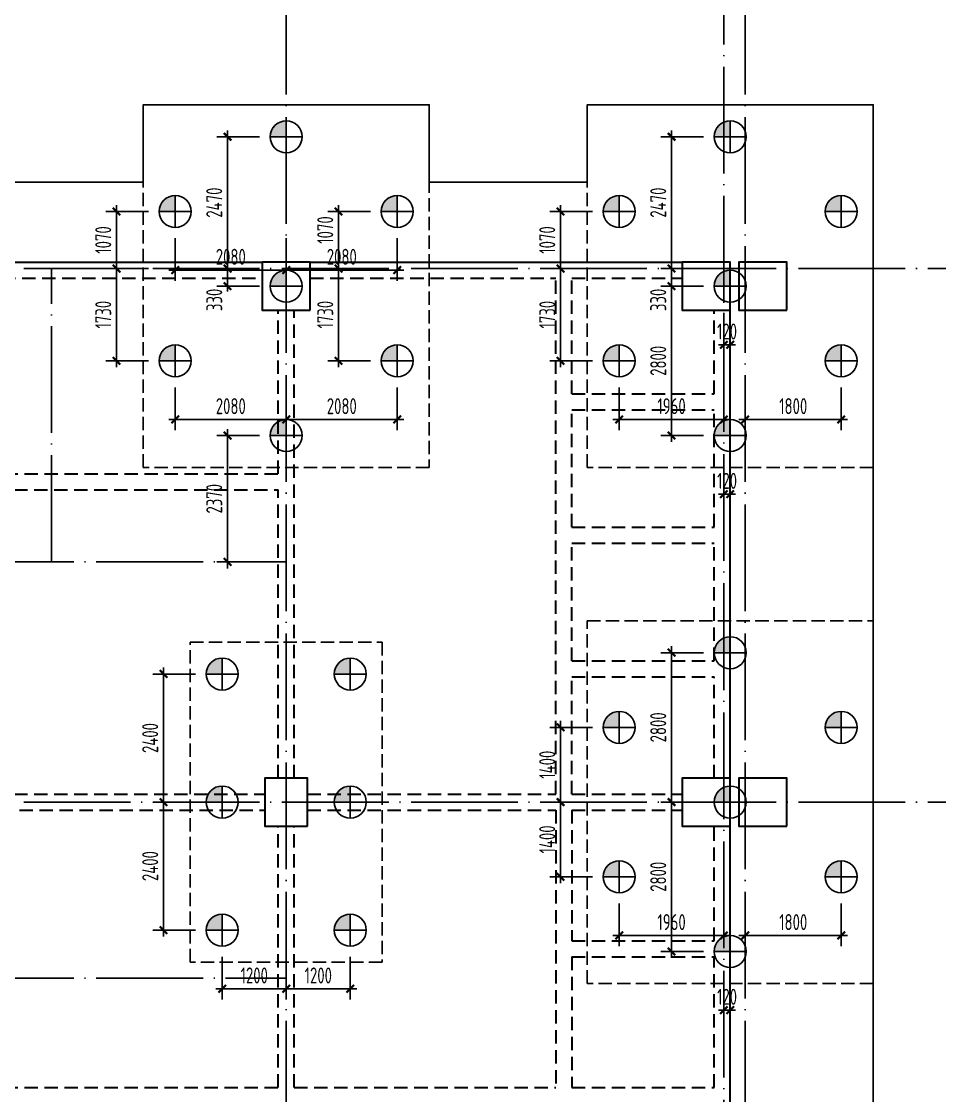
# Model space of a CAD drawing. Extents: x 2430613 to 2739493, y -1540945 to -971137.
# Drawn here: x 2510862 to 2528065, y -1067652 to -1047522 of the extents above; entities that cross this region are included whole.
import ezdxf

# ---------------------------------------------------------------- set-up
doc = ezdxf.new("R2010")
doc.units = 0
doc.header["$LTSCALE"] = 1000
doc.header["$MEASUREMENT"] = 0
doc.header["$PDMODE"] = 3
doc.header["$PDSIZE"] = 50
for name, pattern in [('DASH', [0.35, 0.25, -0.1]), ('DOTE', [2.42, 2, -0.2, 0.02, -0.2]), ('HIDDEN', [0.375, 0.25, -0.125])]:
    doc.linetypes.add(name, pattern=pattern)
doc.layers.get('0').update_dxf_attribs({"linetype": 'CONTINUOUS'})
doc.layers.get('DEFPOINTS').update_dxf_attribs({"linetype": 'CONTINUOUS'})
for name, color, linetype, lineweight in [('0S-墙-不可见', 30, 'HIDDEN', 30), ('0S-墙-线', 30, 'CONTINUOUS', 30), ('0S-柱-线', 50, 'CONTINUOUS', 30)]:
    doc.layers.add(name, color=color, linetype=linetype, lineweight=lineweight)
for name, color, linetype in [('600直径桩', 4, 'CONTINUOUS'), ('BASE_PILE_DIM', 3, 'CONTINUOUS'), ('DOTE', 1, 'DOTE'), ('S1-SLAB-Finstructions', 255, 'CONTINUOUS'), ('承台', 2, 'CONTINUOUS')]:
    doc.layers.add(name, color=color, linetype=linetype)
doc.styles.add('TSSD_Dimension', font='Tssdeng.shx', dxfattribs={"width": 0.7, "bigfont": 'hztxt.shx'})
doc.dimstyles.new('TSSD_100_100', dxfattribs={"dimtxt": 300, "dimasz": 100, "dimexe": 200, "dimexo": 200, "dimgap": 100, "dimtad": 1, "dimdec": 0, "dimzin": 0, "dimdsep": 46, "dimtxsty": 'TSSD_Dimension', "dimblk": 'ARCHTICK', "dimcen": 0, "dimdle": 120, "dimclrt": 7, "dimazin": 0, "dimtfac": 1, "dimtdec": 0, "dimtix": 1, "dimtmove": 2, "dimatfit": 0, "dimldrblk": 'ARCHTICK', "dimfxl": 1, "dimtolj": 1, "dimtzin": 0, "dimarcsym": 0})

# ---------------------------------------------------------------- blocks, each defined once
blk = doc.blocks.new('600Z')
at = {"layer": '600直径桩'}
h = blk.add_hatch(color=6, dxfattribs=at)
h.dxf.hatch_style = 1
h.paths.add_polyline_path([(-204995, -2276684, 0.414214), (-205295, -2276984), (-204995, -2276984)])
at = {"layer": '600直径桩', "color": 6}
for p, q in [((-204995, -2276684), (-204995, -2277284)), ((-204695, -2276984), (-205295, -2276984))]:
    blk.add_line(p, q, dxfattribs=at)
blk.add_circle((-204995, -2276984), 300, dxfattribs=at)
blk = doc.blocks.new('_ArchTick')
at = {"color": 0, "linetype": 'ByBlock', "const_width": 0.4}
blk.add_lwpolyline([(-0.71, -0.71), (0.71, 0.71)], dxfattribs=at)
blk = doc.blocks.new('*D1434')
at = {"layer": 'BASE_PILE_DIM', "color": 0, "lineweight": -2, "transparency": 16777216}
for p, q in [((2515824, -1065052), (2515824, -1065852)), ((2517024, -1065052), (2517024, -1065852)), ((2515704, -1065652), (2517144, -1065652))]:
    blk.add_line(p, q, dxfattribs=at)
at = {"layer": 'DEFPOINTS', "color": 0, "transparency": 16777216}
for p in [(2515824, -1064852), (2517024, -1064852), (2517024, -1065652)]:
    blk.add_point(p, dxfattribs=at)
at = {"layer": 'BASE_PILE_DIM', "color": 0, "lineweight": -2, "transparency": 16777216, "xscale": 100, "yscale": 100, "zscale": 100, "rotation": 180}
blk.add_blockref('_ArchTick', (2515824, -1065652), dxfattribs=at)
at = {"layer": 'BASE_PILE_DIM', "color": 0, "lineweight": -2, "transparency": 16777216, "xscale": 100, "yscale": 100, "zscale": 100}
blk.add_blockref('_ArchTick', (2517024, -1065652), dxfattribs=at)
at = {"layer": 'BASE_PILE_DIM', "color": 7, "transparency": 16777216, "insert": (2516424, -1065402), "char_height": 300, "attachment_point": 5, "style": 'TSSD_Dimension'}
blk.add_mtext('\\A1;1200', dxfattribs=at)
blk = doc.blocks.new('*D1435')
at = {"layer": 'BASE_PILE_DIM', "color": 0, "lineweight": -2, "transparency": 16777216}
for p, q in [((2514624, -1065052), (2514624, -1065852)), ((2515824, -1065052), (2515824, -1065852)), ((2514504, -1065652), (2515944, -1065652))]:
    blk.add_line(p, q, dxfattribs=at)
at = {"layer": 'DEFPOINTS', "color": 0, "transparency": 16777216}
for p in [(2514624, -1064852), (2515824, -1064852), (2515824, -1065652)]:
    blk.add_point(p, dxfattribs=at)
at = {"layer": 'BASE_PILE_DIM', "color": 0, "lineweight": -2, "transparency": 16777216, "xscale": 100, "yscale": 100, "zscale": 100, "rotation": 180}
blk.add_blockref('_ArchTick', (2514624, -1065652), dxfattribs=at)
at = {"layer": 'BASE_PILE_DIM', "color": 0, "lineweight": -2, "transparency": 16777216, "xscale": 100, "yscale": 100, "zscale": 100}
blk.add_blockref('_ArchTick', (2515824, -1065652), dxfattribs=at)
at = {"layer": 'BASE_PILE_DIM', "color": 7, "transparency": 16777216, "insert": (2515224, -1065402), "char_height": 300, "attachment_point": 5, "style": 'TSSD_Dimension'}
blk.add_mtext('\\A1;1200', dxfattribs=at)
blk = doc.blocks.new('*D1855')
at = {"layer": 'BASE_PILE_DIM', "color": 0, "lineweight": -2, "transparency": 16777216}
for p, q in [((2523044, -1062272), (2523044, -1059232)), ((2523644, -1059352), (2522844, -1059352)), ((2523644, -1062152), (2522844, -1062152))]:
    blk.add_line(p, q, dxfattribs=at)
at = {"layer": 'DEFPOINTS', "color": 0, "transparency": 16777216}
for p in [(2523044, -1059352), (2523844, -1059352), (2523844, -1062152)]:
    blk.add_point(p, dxfattribs=at)
at = {"layer": 'BASE_PILE_DIM', "color": 0, "lineweight": -2, "transparency": 16777216, "xscale": 100, "yscale": 100, "zscale": 100}
for p, rotation in [((2523044, -1059352), 90), ((2523044, -1062152), 270)]:
    blk.add_blockref('_ArchTick', p, dxfattribs=dict(at, rotation=rotation))
at = {"layer": 'BASE_PILE_DIM', "color": 7, "transparency": 16777216, "insert": (2522794, -1060752), "char_height": 300, "attachment_point": 5, "rotation": 90, "style": 'TSSD_Dimension'}
blk.add_mtext('\\A1;2800', dxfattribs=at)
blk = doc.blocks.new('*D1856')
at = {"layer": 'BASE_PILE_DIM', "color": 0, "lineweight": -2, "transparency": 16777216}
for p, q in [((2523044, -1065072), (2523044, -1062032)), ((2523644, -1062152), (2522844, -1062152)), ((2523644, -1064952), (2522844, -1064952))]:
    blk.add_line(p, q, dxfattribs=at)
at = {"layer": 'DEFPOINTS', "color": 0, "transparency": 16777216}
for p in [(2523044, -1062152), (2523844, -1062152), (2523844, -1064952)]:
    blk.add_point(p, dxfattribs=at)
at = {"layer": 'BASE_PILE_DIM', "color": 0, "lineweight": -2, "transparency": 16777216, "xscale": 100, "yscale": 100, "zscale": 100}
for p, rotation in [((2523044, -1062152), 90), ((2523044, -1064952), 270)]:
    blk.add_blockref('_ArchTick', p, dxfattribs=dict(at, rotation=rotation))
at = {"layer": 'BASE_PILE_DIM', "color": 7, "transparency": 16777216, "insert": (2522794, -1063552), "char_height": 300, "attachment_point": 5, "rotation": 90, "style": 'TSSD_Dimension'}
blk.add_mtext('\\A1;2800', dxfattribs=at)
blk = doc.blocks.new('*D1857')
at = {"layer": 'BASE_PILE_DIM', "color": 0, "lineweight": -2, "transparency": 16777216}
for p, q in [((2524024, -1065452), (2524024, -1066252)), ((2524144, -1065452), (2524144, -1066252)), ((2524024, -1066052), (2523924, -1066052)), ((2524024, -1066052), (2524144, -1066052)), ((2524144, -1066052), (2524244, -1066052))]:
    blk.add_line(p, q, dxfattribs=at)
at = {"layer": 'DEFPOINTS', "color": 0, "transparency": 16777216}
for p in [(2524024, -1065252), (2524144, -1065252), (2524144, -1066052)]:
    blk.add_point(p, dxfattribs=at)
at = {"layer": 'BASE_PILE_DIM', "color": 0, "lineweight": -2, "transparency": 16777216, "xscale": 100, "yscale": 100, "zscale": 100}
blk.add_blockref('_ArchTick', (2524024, -1066052), dxfattribs=at)
at = {"layer": 'BASE_PILE_DIM', "color": 0, "lineweight": -2, "transparency": 16777216, "xscale": 100, "yscale": 100, "zscale": 100, "rotation": 180}
blk.add_blockref('_ArchTick', (2524144, -1066052), dxfattribs=at)
at = {"layer": 'BASE_PILE_DIM', "color": 7, "transparency": 16777216, "insert": (2524084, -1065802), "char_height": 300, "attachment_point": 5, "style": 'TSSD_Dimension'}
blk.add_mtext('\\A1;120', dxfattribs=at)
blk = doc.blocks.new('*D1858')
at = {"layer": 'BASE_PILE_DIM', "color": 0, "lineweight": -2, "transparency": 16777216}
for p, q in [((2520964, -1052272), (2520964, -1050962)), ((2521564, -1051082), (2520764, -1051082)), ((2521564, -1052152), (2520764, -1052152))]:
    blk.add_line(p, q, dxfattribs=at)
at = {"layer": 'DEFPOINTS', "color": 0, "transparency": 16777216}
for p in [(2520964, -1051082), (2521764, -1051082), (2521764, -1052152)]:
    blk.add_point(p, dxfattribs=at)
at = {"layer": 'BASE_PILE_DIM', "color": 0, "lineweight": -2, "transparency": 16777216, "xscale": 100, "yscale": 100, "zscale": 100}
for p, rotation in [((2520964, -1051082), 90), ((2520964, -1052152), 270)]:
    blk.add_blockref('_ArchTick', p, dxfattribs=dict(at, rotation=rotation))
at = {"layer": 'BASE_PILE_DIM', "color": 7, "transparency": 16777216, "insert": (2520714, -1051617), "char_height": 300, "attachment_point": 5, "rotation": 90, "style": 'TSSD_Dimension'}
blk.add_mtext('\\A1;1070', dxfattribs=at)
blk = doc.blocks.new('*D1859')
at = {"layer": 'BASE_PILE_DIM', "color": 0, "lineweight": -2, "transparency": 16777216}
for p, q in [((2524424, -1054382), (2524424, -1055182)), ((2526224, -1054382), (2526224, -1055182)), ((2524304, -1054982), (2526344, -1054982))]:
    blk.add_line(p, q, dxfattribs=at)
at = {"layer": 'DEFPOINTS', "color": 0, "transparency": 16777216}
for p in [(2524424, -1054182), (2526224, -1054182), (2526224, -1054982)]:
    blk.add_point(p, dxfattribs=at)
at = {"layer": 'BASE_PILE_DIM', "color": 0, "lineweight": -2, "transparency": 16777216, "xscale": 100, "yscale": 100, "zscale": 100, "rotation": 180}
blk.add_blockref('_ArchTick', (2524424, -1054982), dxfattribs=at)
at = {"layer": 'BASE_PILE_DIM', "color": 0, "lineweight": -2, "transparency": 16777216, "xscale": 100, "yscale": 100, "zscale": 100}
blk.add_blockref('_ArchTick', (2526224, -1054982), dxfattribs=at)
at = {"layer": 'BASE_PILE_DIM', "color": 7, "transparency": 16777216, "insert": (2525324, -1054732), "char_height": 300, "attachment_point": 5, "style": 'TSSD_Dimension'}
blk.add_mtext('\\A1;1800', dxfattribs=at)
blk = doc.blocks.new('*D1860')
at = {"layer": 'BASE_PILE_DIM', "color": 0, "lineweight": -2, "transparency": 16777216}
for p, q in [((2521564, -1052152), (2520764, -1052152)), ((2520964, -1054002), (2520964, -1052032)), ((2521564, -1053882), (2520764, -1053882))]:
    blk.add_line(p, q, dxfattribs=at)
at = {"layer": 'DEFPOINTS', "color": 0, "transparency": 16777216}
for p in [(2520964, -1052152), (2521764, -1052152), (2521764, -1053882)]:
    blk.add_point(p, dxfattribs=at)
at = {"layer": 'BASE_PILE_DIM', "color": 0, "lineweight": -2, "transparency": 16777216, "xscale": 100, "yscale": 100, "zscale": 100}
for p, rotation in [((2520964, -1052152), 90), ((2520964, -1053882), 270)]:
    blk.add_blockref('_ArchTick', p, dxfattribs=dict(at, rotation=rotation))
at = {"layer": 'BASE_PILE_DIM', "color": 7, "transparency": 16777216, "insert": (2520714, -1053017), "char_height": 300, "attachment_point": 5, "rotation": 90, "style": 'TSSD_Dimension'}
blk.add_mtext('\\A1;1730', dxfattribs=at)
blk = doc.blocks.new('*D1861')
at = {"layer": 'BASE_PILE_DIM', "color": 0, "lineweight": -2, "transparency": 16777216}
for p, q in [((2522064, -1054382), (2522064, -1055182)), ((2524024, -1054382), (2524024, -1055182)), ((2521944, -1054982), (2524144, -1054982))]:
    blk.add_line(p, q, dxfattribs=at)
at = {"layer": 'DEFPOINTS', "color": 0, "transparency": 16777216}
for p in [(2522064, -1054182), (2524024, -1054182), (2524024, -1054982)]:
    blk.add_point(p, dxfattribs=at)
at = {"layer": 'BASE_PILE_DIM', "color": 0, "lineweight": -2, "transparency": 16777216, "xscale": 100, "yscale": 100, "zscale": 100, "rotation": 180}
blk.add_blockref('_ArchTick', (2522064, -1054982), dxfattribs=at)
at = {"layer": 'BASE_PILE_DIM', "color": 0, "lineweight": -2, "transparency": 16777216, "xscale": 100, "yscale": 100, "zscale": 100}
blk.add_blockref('_ArchTick', (2524024, -1054982), dxfattribs=at)
at = {"layer": 'BASE_PILE_DIM', "color": 7, "transparency": 16777216, "insert": (2523044, -1054732), "char_height": 300, "attachment_point": 5, "style": 'TSSD_Dimension'}
blk.add_mtext('\\A1;1960', dxfattribs=at)
blk = doc.blocks.new('*D1862')
at = {"layer": 'BASE_PILE_DIM', "color": 0, "lineweight": -2, "transparency": 16777216}
for p, q in [((2523044, -1052272), (2523044, -1049562)), ((2523644, -1049682), (2522844, -1049682)), ((2523644, -1052152), (2522844, -1052152))]:
    blk.add_line(p, q, dxfattribs=at)
at = {"layer": 'DEFPOINTS', "color": 0, "transparency": 16777216}
for p in [(2523044, -1049682), (2523844, -1049682), (2523844, -1052152)]:
    blk.add_point(p, dxfattribs=at)
at = {"layer": 'BASE_PILE_DIM', "color": 0, "lineweight": -2, "transparency": 16777216, "xscale": 100, "yscale": 100, "zscale": 100}
for p, rotation in [((2523044, -1049682), 90), ((2523044, -1052152), 270)]:
    blk.add_blockref('_ArchTick', p, dxfattribs=dict(at, rotation=rotation))
at = {"layer": 'BASE_PILE_DIM', "color": 7, "transparency": 16777216, "insert": (2522794, -1050917), "char_height": 300, "attachment_point": 5, "rotation": 90, "style": 'TSSD_Dimension'}
blk.add_mtext('\\A1;2470', dxfattribs=at)
blk = doc.blocks.new('*D1863')
at = {"layer": 'BASE_PILE_DIM', "color": 0, "lineweight": -2, "transparency": 16777216}
for p, q in [((2523044, -1055402), (2523044, -1052362)), ((2523644, -1052482), (2522844, -1052482)), ((2523644, -1055282), (2522844, -1055282))]:
    blk.add_line(p, q, dxfattribs=at)
at = {"layer": 'DEFPOINTS', "color": 0, "transparency": 16777216}
for p in [(2523044, -1052482), (2523844, -1052482), (2523844, -1055282)]:
    blk.add_point(p, dxfattribs=at)
at = {"layer": 'BASE_PILE_DIM', "color": 0, "lineweight": -2, "transparency": 16777216, "xscale": 100, "yscale": 100, "zscale": 100}
for p, rotation in [((2523044, -1052482), 90), ((2523044, -1055282), 270)]:
    blk.add_blockref('_ArchTick', p, dxfattribs=dict(at, rotation=rotation))
at = {"layer": 'BASE_PILE_DIM', "color": 7, "transparency": 16777216, "insert": (2522794, -1053882), "char_height": 300, "attachment_point": 5, "rotation": 90, "style": 'TSSD_Dimension'}
blk.add_mtext('\\A1;2800', dxfattribs=at)
blk = doc.blocks.new('*D1864')
at = {"layer": 'BASE_PILE_DIM', "color": 0, "lineweight": -2, "transparency": 16777216}
for p, q in [((2524024, -1055782), (2524024, -1056582)), ((2524144, -1055782), (2524144, -1056582)), ((2524024, -1056382), (2523924, -1056382)), ((2524024, -1056382), (2524144, -1056382)), ((2524144, -1056382), (2524244, -1056382))]:
    blk.add_line(p, q, dxfattribs=at)
at = {"layer": 'DEFPOINTS', "color": 0, "transparency": 16777216}
for p in [(2524024, -1055582), (2524144, -1055582), (2524144, -1056382)]:
    blk.add_point(p, dxfattribs=at)
at = {"layer": 'BASE_PILE_DIM', "color": 0, "lineweight": -2, "transparency": 16777216, "xscale": 100, "yscale": 100, "zscale": 100}
blk.add_blockref('_ArchTick', (2524024, -1056382), dxfattribs=at)
at = {"layer": 'BASE_PILE_DIM', "color": 0, "lineweight": -2, "transparency": 16777216, "xscale": 100, "yscale": 100, "zscale": 100, "rotation": 180}
blk.add_blockref('_ArchTick', (2524144, -1056382), dxfattribs=at)
at = {"layer": 'BASE_PILE_DIM', "color": 7, "transparency": 16777216, "insert": (2524084, -1056132), "char_height": 300, "attachment_point": 5, "style": 'TSSD_Dimension'}
blk.add_mtext('\\A1;120', dxfattribs=at)
blk = doc.blocks.new('*D1865')
at = {"layer": 'BASE_PILE_DIM', "color": 0, "lineweight": -2, "transparency": 16777216}
for p, q in [((2523644, -1052152), (2522844, -1052152)), ((2523044, -1052152), (2523044, -1052052)), ((2523044, -1052482), (2523044, -1052152)), ((2523644, -1052482), (2522844, -1052482)), ((2523044, -1052482), (2523044, -1052582))]:
    blk.add_line(p, q, dxfattribs=at)
at = {"layer": 'DEFPOINTS', "color": 0, "transparency": 16777216}
for p in [(2523044, -1052152), (2523844, -1052152), (2523844, -1052482)]:
    blk.add_point(p, dxfattribs=at)
at = {"layer": 'BASE_PILE_DIM', "color": 0, "lineweight": -2, "transparency": 16777216, "xscale": 100, "yscale": 100, "zscale": 100}
for p, rotation in [((2523044, -1052152), 270), ((2523044, -1052482), 90)]:
    blk.add_blockref('_ArchTick', p, dxfattribs=dict(at, rotation=rotation))
at = {"layer": 'BASE_PILE_DIM', "color": 7, "transparency": 16777216, "insert": (2522794, -1052740), "char_height": 300, "attachment_point": 5, "rotation": 90, "style": 'TSSD_Dimension'}
blk.add_mtext('\\A1;330', dxfattribs=at)
blk = doc.blocks.new('*D1866')
at = {"layer": 'BASE_PILE_DIM', "color": 0, "lineweight": -2, "transparency": 16777216}
for p, q in [((2524024, -1052982), (2524024, -1053782)), ((2524144, -1052982), (2524144, -1053782)), ((2524024, -1053582), (2523924, -1053582)), ((2524024, -1053582), (2524144, -1053582)), ((2524144, -1053582), (2524244, -1053582))]:
    blk.add_line(p, q, dxfattribs=at)
at = {"layer": 'DEFPOINTS', "color": 0, "transparency": 16777216}
for p in [(2524024, -1052782), (2524144, -1052782), (2524144, -1053582)]:
    blk.add_point(p, dxfattribs=at)
at = {"layer": 'BASE_PILE_DIM', "color": 0, "lineweight": -2, "transparency": 16777216, "xscale": 100, "yscale": 100, "zscale": 100}
blk.add_blockref('_ArchTick', (2524024, -1053582), dxfattribs=at)
at = {"layer": 'BASE_PILE_DIM', "color": 0, "lineweight": -2, "transparency": 16777216, "xscale": 100, "yscale": 100, "zscale": 100, "rotation": 180}
blk.add_blockref('_ArchTick', (2524144, -1053582), dxfattribs=at)
at = {"layer": 'BASE_PILE_DIM', "color": 7, "transparency": 16777216, "insert": (2524084, -1053332), "char_height": 300, "attachment_point": 5, "style": 'TSSD_Dimension'}
blk.add_mtext('\\A1;120', dxfattribs=at)
blk = doc.blocks.new('*D1867')
at = {"layer": 'BASE_PILE_DIM', "color": 0, "lineweight": -2, "transparency": 16777216}
for p, q in [((2512644, -1052272), (2512644, -1050962)), ((2513244, -1051082), (2512444, -1051082)), ((2513244, -1052152), (2512444, -1052152))]:
    blk.add_line(p, q, dxfattribs=at)
at = {"layer": 'DEFPOINTS', "color": 0, "transparency": 16777216}
for p in [(2512644, -1051082), (2513444, -1051082), (2513444, -1052152)]:
    blk.add_point(p, dxfattribs=at)
at = {"layer": 'BASE_PILE_DIM', "color": 0, "lineweight": -2, "transparency": 16777216, "xscale": 100, "yscale": 100, "zscale": 100}
for p, rotation in [((2512644, -1051082), 90), ((2512644, -1052152), 270)]:
    blk.add_blockref('_ArchTick', p, dxfattribs=dict(at, rotation=rotation))
at = {"layer": 'BASE_PILE_DIM', "color": 7, "transparency": 16777216, "insert": (2512394, -1051617), "char_height": 300, "attachment_point": 5, "rotation": 90, "style": 'TSSD_Dimension'}
blk.add_mtext('\\A1;1070', dxfattribs=at)
blk = doc.blocks.new('*D1868')
at = {"layer": 'BASE_PILE_DIM', "color": 0, "lineweight": -2, "transparency": 16777216}
for p, q in [((2513744, -1051582), (2513744, -1052382)), ((2515824, -1051582), (2515824, -1052382)), ((2513624, -1052182), (2515944, -1052182))]:
    blk.add_line(p, q, dxfattribs=at)
at = {"layer": 'DEFPOINTS', "color": 0, "transparency": 16777216}
for p in [(2513744, -1051382), (2515824, -1051382), (2515824, -1052182)]:
    blk.add_point(p, dxfattribs=at)
at = {"layer": 'BASE_PILE_DIM', "color": 0, "lineweight": -2, "transparency": 16777216, "xscale": 100, "yscale": 100, "zscale": 100, "rotation": 180}
blk.add_blockref('_ArchTick', (2513744, -1052182), dxfattribs=at)
at = {"layer": 'BASE_PILE_DIM', "color": 0, "lineweight": -2, "transparency": 16777216, "xscale": 100, "yscale": 100, "zscale": 100}
blk.add_blockref('_ArchTick', (2515824, -1052182), dxfattribs=at)
at = {"layer": 'BASE_PILE_DIM', "color": 7, "transparency": 16777216, "insert": (2514784, -1051932), "char_height": 300, "attachment_point": 5, "style": 'TSSD_Dimension'}
blk.add_mtext('\\A1;2080', dxfattribs=at)
blk = doc.blocks.new('*D1869')
at = {"layer": 'BASE_PILE_DIM', "color": 0, "lineweight": -2, "transparency": 16777216}
for p, q in [((2516804, -1052272), (2516804, -1050962)), ((2517404, -1051082), (2516604, -1051082)), ((2517404, -1052152), (2516604, -1052152))]:
    blk.add_line(p, q, dxfattribs=at)
at = {"layer": 'DEFPOINTS', "color": 0, "transparency": 16777216}
for p in [(2516804, -1051082), (2517604, -1051082), (2517604, -1052152)]:
    blk.add_point(p, dxfattribs=at)
at = {"layer": 'BASE_PILE_DIM', "color": 0, "lineweight": -2, "transparency": 16777216, "xscale": 100, "yscale": 100, "zscale": 100}
for p, rotation in [((2516804, -1051082), 90), ((2516804, -1052152), 270)]:
    blk.add_blockref('_ArchTick', p, dxfattribs=dict(at, rotation=rotation))
at = {"layer": 'BASE_PILE_DIM', "color": 7, "transparency": 16777216, "insert": (2516554, -1051430), "char_height": 300, "attachment_point": 5, "rotation": 90, "style": 'TSSD_Dimension'}
blk.add_mtext('\\A1;1070', dxfattribs=at)
blk = doc.blocks.new('*D1870')
at = {"layer": 'BASE_PILE_DIM', "color": 0, "lineweight": -2, "transparency": 16777216}
for p, q in [((2515824, -1051582), (2515824, -1052382)), ((2517904, -1051582), (2517904, -1052382)), ((2515704, -1052182), (2518024, -1052182))]:
    blk.add_line(p, q, dxfattribs=at)
at = {"layer": 'DEFPOINTS', "color": 0, "transparency": 16777216}
for p in [(2515824, -1051382), (2517904, -1051382), (2517904, -1052182)]:
    blk.add_point(p, dxfattribs=at)
at = {"layer": 'BASE_PILE_DIM', "color": 0, "lineweight": -2, "transparency": 16777216, "xscale": 100, "yscale": 100, "zscale": 100, "rotation": 180}
blk.add_blockref('_ArchTick', (2515824, -1052182), dxfattribs=at)
at = {"layer": 'BASE_PILE_DIM', "color": 0, "lineweight": -2, "transparency": 16777216, "xscale": 100, "yscale": 100, "zscale": 100}
blk.add_blockref('_ArchTick', (2517904, -1052182), dxfattribs=at)
at = {"layer": 'BASE_PILE_DIM', "color": 7, "transparency": 16777216, "insert": (2516864, -1051932), "char_height": 300, "attachment_point": 5, "style": 'TSSD_Dimension'}
blk.add_mtext('\\A1;2080', dxfattribs=at)
blk = doc.blocks.new('*D1871')
at = {"layer": 'BASE_PILE_DIM', "color": 0, "lineweight": -2, "transparency": 16777216}
for p, q in [((2517404, -1052152), (2516604, -1052152)), ((2516804, -1054002), (2516804, -1052032)), ((2517404, -1053882), (2516604, -1053882))]:
    blk.add_line(p, q, dxfattribs=at)
at = {"layer": 'DEFPOINTS', "color": 0, "transparency": 16777216}
for p in [(2516804, -1052152), (2517604, -1052152), (2517604, -1053882)]:
    blk.add_point(p, dxfattribs=at)
at = {"layer": 'BASE_PILE_DIM', "color": 0, "lineweight": -2, "transparency": 16777216, "xscale": 100, "yscale": 100, "zscale": 100}
for p, rotation in [((2516804, -1052152), 90), ((2516804, -1053882), 270)]:
    blk.add_blockref('_ArchTick', p, dxfattribs=dict(at, rotation=rotation))
at = {"layer": 'BASE_PILE_DIM', "color": 7, "transparency": 16777216, "insert": (2516554, -1053017), "char_height": 300, "attachment_point": 5, "rotation": 90, "style": 'TSSD_Dimension'}
blk.add_mtext('\\A1;1730', dxfattribs=at)
blk = doc.blocks.new('*D1872')
at = {"layer": 'BASE_PILE_DIM', "color": 0, "lineweight": -2, "transparency": 16777216}
for p, q in [((2515824, -1054382), (2515824, -1055182)), ((2517904, -1054382), (2517904, -1055182)), ((2515704, -1054982), (2518024, -1054982))]:
    blk.add_line(p, q, dxfattribs=at)
at = {"layer": 'DEFPOINTS', "color": 0, "transparency": 16777216}
for p in [(2515824, -1054182), (2517904, -1054182), (2517904, -1054982)]:
    blk.add_point(p, dxfattribs=at)
at = {"layer": 'BASE_PILE_DIM', "color": 0, "lineweight": -2, "transparency": 16777216, "xscale": 100, "yscale": 100, "zscale": 100, "rotation": 180}
blk.add_blockref('_ArchTick', (2515824, -1054982), dxfattribs=at)
at = {"layer": 'BASE_PILE_DIM', "color": 0, "lineweight": -2, "transparency": 16777216, "xscale": 100, "yscale": 100, "zscale": 100}
blk.add_blockref('_ArchTick', (2517904, -1054982), dxfattribs=at)
at = {"layer": 'BASE_PILE_DIM', "color": 7, "transparency": 16777216, "insert": (2516864, -1054732), "char_height": 300, "attachment_point": 5, "style": 'TSSD_Dimension'}
blk.add_mtext('\\A1;2080', dxfattribs=at)
blk = doc.blocks.new('*D1873')
at = {"layer": 'BASE_PILE_DIM', "color": 0, "lineweight": -2, "transparency": 16777216}
for p, q in [((2513244, -1052152), (2512444, -1052152)), ((2512644, -1054002), (2512644, -1052032)), ((2513244, -1053882), (2512444, -1053882))]:
    blk.add_line(p, q, dxfattribs=at)
at = {"layer": 'DEFPOINTS', "color": 0, "transparency": 16777216}
for p in [(2512644, -1052152), (2513444, -1052152), (2513444, -1053882)]:
    blk.add_point(p, dxfattribs=at)
at = {"layer": 'BASE_PILE_DIM', "color": 0, "lineweight": -2, "transparency": 16777216, "xscale": 100, "yscale": 100, "zscale": 100}
for p, rotation in [((2512644, -1052152), 90), ((2512644, -1053882), 270)]:
    blk.add_blockref('_ArchTick', p, dxfattribs=dict(at, rotation=rotation))
at = {"layer": 'BASE_PILE_DIM', "color": 7, "transparency": 16777216, "insert": (2512394, -1053017), "char_height": 300, "attachment_point": 5, "rotation": 90, "style": 'TSSD_Dimension'}
blk.add_mtext('\\A1;1730', dxfattribs=at)
blk = doc.blocks.new('*D1874')
at = {"layer": 'BASE_PILE_DIM', "color": 0, "lineweight": -2, "transparency": 16777216}
for p, q in [((2513744, -1054382), (2513744, -1055182)), ((2515824, -1054382), (2515824, -1055182)), ((2513624, -1054982), (2515944, -1054982))]:
    blk.add_line(p, q, dxfattribs=at)
at = {"layer": 'DEFPOINTS', "color": 0, "transparency": 16777216}
for p in [(2513744, -1054182), (2515824, -1054182), (2515824, -1054982)]:
    blk.add_point(p, dxfattribs=at)
at = {"layer": 'BASE_PILE_DIM', "color": 0, "lineweight": -2, "transparency": 16777216, "xscale": 100, "yscale": 100, "zscale": 100, "rotation": 180}
blk.add_blockref('_ArchTick', (2513744, -1054982), dxfattribs=at)
at = {"layer": 'BASE_PILE_DIM', "color": 0, "lineweight": -2, "transparency": 16777216, "xscale": 100, "yscale": 100, "zscale": 100}
blk.add_blockref('_ArchTick', (2515824, -1054982), dxfattribs=at)
at = {"layer": 'BASE_PILE_DIM', "color": 7, "transparency": 16777216, "insert": (2514784, -1054732), "char_height": 300, "attachment_point": 5, "style": 'TSSD_Dimension'}
blk.add_mtext('\\A1;2080', dxfattribs=at)
blk = doc.blocks.new('*D1875')
at = {"layer": 'BASE_PILE_DIM', "color": 0, "lineweight": -2, "transparency": 16777216}
for p, q in [((2514724, -1052272), (2514724, -1049562)), ((2515324, -1049682), (2514524, -1049682)), ((2515324, -1052152), (2514524, -1052152))]:
    blk.add_line(p, q, dxfattribs=at)
at = {"layer": 'DEFPOINTS', "color": 0, "transparency": 16777216}
for p in [(2514724, -1049682), (2515524, -1049682), (2515524, -1052152)]:
    blk.add_point(p, dxfattribs=at)
at = {"layer": 'BASE_PILE_DIM', "color": 0, "lineweight": -2, "transparency": 16777216, "xscale": 100, "yscale": 100, "zscale": 100}
for p, rotation in [((2514724, -1049682), 90), ((2514724, -1052152), 270)]:
    blk.add_blockref('_ArchTick', p, dxfattribs=dict(at, rotation=rotation))
at = {"layer": 'BASE_PILE_DIM', "color": 7, "transparency": 16777216, "insert": (2514474, -1050917), "char_height": 300, "attachment_point": 5, "rotation": 90, "style": 'TSSD_Dimension'}
blk.add_mtext('\\A1;2470', dxfattribs=at)
blk = doc.blocks.new('*D1876')
at = {"layer": 'BASE_PILE_DIM', "color": 0, "lineweight": -2, "transparency": 16777216}
for p, q in [((2514724, -1057772), (2514724, -1055162)), ((2515324, -1055282), (2514524, -1055282)), ((2515324, -1057652), (2514524, -1057652))]:
    blk.add_line(p, q, dxfattribs=at)
at = {"layer": 'DEFPOINTS', "color": 0, "transparency": 16777216}
for p in [(2514724, -1055282), (2515524, -1055282), (2515524, -1057652)]:
    blk.add_point(p, dxfattribs=at)
at = {"layer": 'BASE_PILE_DIM', "color": 0, "lineweight": -2, "transparency": 16777216, "xscale": 100, "yscale": 100, "zscale": 100}
for p, rotation in [((2514724, -1055282), 90), ((2514724, -1057652), 270)]:
    blk.add_blockref('_ArchTick', p, dxfattribs=dict(at, rotation=rotation))
at = {"layer": 'BASE_PILE_DIM', "color": 7, "transparency": 16777216, "insert": (2514474, -1056467), "char_height": 300, "attachment_point": 5, "rotation": 90, "style": 'TSSD_Dimension'}
blk.add_mtext('\\A1;2370', dxfattribs=at)
blk = doc.blocks.new('*D1877')
at = {"layer": 'BASE_PILE_DIM', "color": 0, "lineweight": -2, "transparency": 16777216}
for p, q in [((2515324, -1052152), (2514524, -1052152)), ((2514724, -1052152), (2514724, -1052052)), ((2514724, -1052482), (2514724, -1052152)), ((2515324, -1052482), (2514524, -1052482)), ((2514724, -1052482), (2514724, -1052582))]:
    blk.add_line(p, q, dxfattribs=at)
at = {"layer": 'DEFPOINTS', "color": 0, "transparency": 16777216}
for p in [(2514724, -1052152), (2515524, -1052152), (2515524, -1052482)]:
    blk.add_point(p, dxfattribs=at)
at = {"layer": 'BASE_PILE_DIM', "color": 0, "lineweight": -2, "transparency": 16777216, "xscale": 100, "yscale": 100, "zscale": 100}
for p, rotation in [((2514724, -1052152), 270), ((2514724, -1052482), 90)]:
    blk.add_blockref('_ArchTick', p, dxfattribs=dict(at, rotation=rotation))
at = {"layer": 'BASE_PILE_DIM', "color": 7, "transparency": 16777216, "insert": (2514474, -1052740), "char_height": 300, "attachment_point": 5, "rotation": 90, "style": 'TSSD_Dimension'}
blk.add_mtext('\\A1;330', dxfattribs=at)
blk = doc.blocks.new('*D1997')
at = {"layer": 'BASE_PILE_DIM', "color": 0, "lineweight": -2, "transparency": 16777216}
for p, q in [((2520964, -1062272), (2520964, -1060632)), ((2521564, -1060752), (2520764, -1060752)), ((2521564, -1062152), (2520764, -1062152))]:
    blk.add_line(p, q, dxfattribs=at)
at = {"layer": 'DEFPOINTS', "color": 0, "transparency": 16777216}
for p in [(2520964, -1060752), (2521764, -1060752), (2521764, -1062152)]:
    blk.add_point(p, dxfattribs=at)
at = {"layer": 'BASE_PILE_DIM', "color": 0, "lineweight": -2, "transparency": 16777216, "xscale": 100, "yscale": 100, "zscale": 100}
for p, rotation in [((2520964, -1060752), 90), ((2520964, -1062152), 270)]:
    blk.add_blockref('_ArchTick', p, dxfattribs=dict(at, rotation=rotation))
at = {"layer": 'BASE_PILE_DIM', "color": 7, "transparency": 16777216, "insert": (2520714, -1061452), "char_height": 300, "attachment_point": 5, "rotation": 90, "style": 'TSSD_Dimension'}
blk.add_mtext('\\A1;1400', dxfattribs=at)
blk = doc.blocks.new('*D1998')
at = {"layer": 'BASE_PILE_DIM', "color": 0, "lineweight": -2, "transparency": 16777216}
for p, q in [((2524424, -1064052), (2524424, -1064852)), ((2526224, -1064052), (2526224, -1064852)), ((2524304, -1064652), (2526344, -1064652))]:
    blk.add_line(p, q, dxfattribs=at)
at = {"layer": 'DEFPOINTS', "color": 0, "transparency": 16777216}
for p in [(2524424, -1063852), (2526224, -1063852), (2526224, -1064652)]:
    blk.add_point(p, dxfattribs=at)
at = {"layer": 'BASE_PILE_DIM', "color": 0, "lineweight": -2, "transparency": 16777216, "xscale": 100, "yscale": 100, "zscale": 100, "rotation": 180}
blk.add_blockref('_ArchTick', (2524424, -1064652), dxfattribs=at)
at = {"layer": 'BASE_PILE_DIM', "color": 0, "lineweight": -2, "transparency": 16777216, "xscale": 100, "yscale": 100, "zscale": 100}
blk.add_blockref('_ArchTick', (2526224, -1064652), dxfattribs=at)
at = {"layer": 'BASE_PILE_DIM', "color": 7, "transparency": 16777216, "insert": (2525324, -1064402), "char_height": 300, "attachment_point": 5, "style": 'TSSD_Dimension'}
blk.add_mtext('\\A1;1800', dxfattribs=at)
blk = doc.blocks.new('*D1999')
at = {"layer": 'BASE_PILE_DIM', "color": 0, "lineweight": -2, "transparency": 16777216}
for p, q in [((2520964, -1063672), (2520964, -1062032)), ((2521564, -1062152), (2520764, -1062152)), ((2521564, -1063552), (2520764, -1063552))]:
    blk.add_line(p, q, dxfattribs=at)
at = {"layer": 'DEFPOINTS', "color": 0, "transparency": 16777216}
for p in [(2520964, -1062152), (2521764, -1062152), (2521764, -1063552)]:
    blk.add_point(p, dxfattribs=at)
at = {"layer": 'BASE_PILE_DIM', "color": 0, "lineweight": -2, "transparency": 16777216, "xscale": 100, "yscale": 100, "zscale": 100}
for p, rotation in [((2520964, -1062152), 90), ((2520964, -1063552), 270)]:
    blk.add_blockref('_ArchTick', p, dxfattribs=dict(at, rotation=rotation))
at = {"layer": 'BASE_PILE_DIM', "color": 7, "transparency": 16777216, "insert": (2520714, -1062852), "char_height": 300, "attachment_point": 5, "rotation": 90, "style": 'TSSD_Dimension'}
blk.add_mtext('\\A1;1400', dxfattribs=at)
blk = doc.blocks.new('*D2000')
at = {"layer": 'BASE_PILE_DIM', "color": 0, "lineweight": -2, "transparency": 16777216}
for p, q in [((2522064, -1064052), (2522064, -1064852)), ((2524024, -1064052), (2524024, -1064852)), ((2521944, -1064652), (2524144, -1064652))]:
    blk.add_line(p, q, dxfattribs=at)
at = {"layer": 'DEFPOINTS', "color": 0, "transparency": 16777216}
for p in [(2522064, -1063852), (2524024, -1063852), (2524024, -1064652)]:
    blk.add_point(p, dxfattribs=at)
at = {"layer": 'BASE_PILE_DIM', "color": 0, "lineweight": -2, "transparency": 16777216, "xscale": 100, "yscale": 100, "zscale": 100, "rotation": 180}
blk.add_blockref('_ArchTick', (2522064, -1064652), dxfattribs=at)
at = {"layer": 'BASE_PILE_DIM', "color": 0, "lineweight": -2, "transparency": 16777216, "xscale": 100, "yscale": 100, "zscale": 100}
blk.add_blockref('_ArchTick', (2524024, -1064652), dxfattribs=at)
at = {"layer": 'BASE_PILE_DIM', "color": 7, "transparency": 16777216, "insert": (2523044, -1064402), "char_height": 300, "attachment_point": 5, "style": 'TSSD_Dimension'}
blk.add_mtext('\\A1;1960', dxfattribs=at)
blk = doc.blocks.new('*D2822')
at = {"layer": 'BASE_PILE_DIM', "color": 0, "lineweight": -2, "transparency": 16777216}
for p, q in [((2513524, -1062032), (2513524, -1064672)), ((2514124, -1062152), (2513324, -1062152)), ((2514124, -1064552), (2513324, -1064552))]:
    blk.add_line(p, q, dxfattribs=at)
at = {"layer": 'DEFPOINTS', "color": 0, "transparency": 16777216}
for p in [(2514324, -1062152), (2513524, -1064552), (2514324, -1064552)]:
    blk.add_point(p, dxfattribs=at)
at = {"layer": 'BASE_PILE_DIM', "color": 0, "lineweight": -2, "transparency": 16777216, "xscale": 100, "yscale": 100, "zscale": 100}
for p, rotation in [((2513524, -1062152), 90), ((2513524, -1064552), 270)]:
    blk.add_blockref('_ArchTick', p, dxfattribs=dict(at, rotation=rotation))
at = {"layer": 'BASE_PILE_DIM', "color": 7, "transparency": 16777216, "insert": (2513274, -1063352), "char_height": 300, "attachment_point": 5, "rotation": 90, "style": 'TSSD_Dimension'}
blk.add_mtext('\\A1;2400', dxfattribs=at)
blk = doc.blocks.new('*D2823')
at = {"layer": 'BASE_PILE_DIM', "color": 0, "lineweight": -2, "transparency": 16777216}
for p, q in [((2513524, -1059632), (2513524, -1062272)), ((2514124, -1059752), (2513324, -1059752)), ((2514124, -1062152), (2513324, -1062152))]:
    blk.add_line(p, q, dxfattribs=at)
at = {"layer": 'DEFPOINTS', "color": 0, "transparency": 16777216}
for p in [(2514324, -1059752), (2513524, -1062152), (2514324, -1062152)]:
    blk.add_point(p, dxfattribs=at)
at = {"layer": 'BASE_PILE_DIM', "color": 0, "lineweight": -2, "transparency": 16777216, "xscale": 100, "yscale": 100, "zscale": 100}
for p, rotation in [((2513524, -1059752), 90), ((2513524, -1062152), 270)]:
    blk.add_blockref('_ArchTick', p, dxfattribs=dict(at, rotation=rotation))
at = {"layer": 'BASE_PILE_DIM', "color": 7, "transparency": 16777216, "insert": (2513274, -1060952), "char_height": 300, "attachment_point": 5, "rotation": 90, "style": 'TSSD_Dimension'}
blk.add_mtext('\\A1;2400', dxfattribs=at)

msp = doc.modelspace()

# ---------------------------------------------------------------- linework, layer by layer
at = {"layer": '0S-墙-不可见'}
for p, q in [((2507873.644, -1052332.126), (2515373.644, -1052332.126)), ((2516273.644, -1052332.126), (2520873.644, -1052332.126)), ((2520873.644, -1062002.125), (2520873.644, -1052332.126)), ((2521173.644, -1052332.126), (2523243.644, -1052332.126)), ((2521173.644, -1054502.125), (2521173.644, -1052332.126)), ((2515673.644, -1056002.126), (2515673.644, -1052932.126)), ((2515973.644, -1061702.128), (2515973.644, -1052932.126)), ((2523843.644, -1054502.124), (2523843.644, -1052932.126)), ((2521173.644, -1054502.125), (2523843.644, -1054502.124)), ((2521173.644, -1054802.125), (2523843.644, -1054802.124)), ((2521173.644, -1057002.125), (2521173.644, -1054802.125)), ((2523843.644, -1057002.124), (2523843.644, -1054802.124)), ((2507543.644, -1056002.126), (2515673.644, -1056002.126)), ((2509973.644, -1056302.126), (2515673.644, -1056302.126)), ((2515673.644, -1061702.128), (2515673.644, -1056302.126)), ((2521173.644, -1057002.125), (2523843.644, -1057002.124)), ((2521173.644, -1057302.125), (2523843.644, -1057302.124)), ((2521173.644, -1059502.125), (2521173.644, -1057302.125)), ((2523843.644, -1059502.124), (2523843.644, -1057302.124)), ((2521173.644, -1059502.125), (2523843.644, -1059502.124)), ((2521173.644, -1059802.125), (2523843.644, -1059802.124)), ((2521173.644, -1062002.125), (2521173.644, -1059802.125)), ((2523843.644, -1061702.128), (2523843.644, -1059802.124)), ((2509973.644, -1062002.126), (2515423.644, -1062002.125)), ((2516223.644, -1062002.125), (2520873.644, -1062002.125)), ((2521173.644, -1062002.125), (2523243.644, -1062002.124)), ((2507823.644, -1062302.126), (2515423.644, -1062302.125)), ((2516223.644, -1062302.125), (2520873.644, -1062302.125)), ((2520873.644, -1062302.125), (2520873.644, -1067502.126)), ((2521173.644, -1062302.125), (2523243.644, -1062302.124)), ((2521173.644, -1062302.125), (2521173.644, -1064752.126)), ((2515673.644, -1067502.126), (2515673.644, -1062602.128)), ((2515973.644, -1067502.126), (2515973.644, -1062602.128)), ((2523843.644, -1064752.126), (2523843.644, -1062602.128)), ((2521173.644, -1064752.126), (2523843.644, -1064752.126)), ((2521173.644, -1065052.126), (2521173.644, -1067502.126)), ((2521173.644, -1065052.126), (2523843.644, -1065052.126)), ((2523843.644, -1067502.126), (2523843.644, -1065052.126)), ((2507543.644, -1067502.126), (2515673.644, -1067502.126)), ((2515973.644, -1067502.126), (2520873.644, -1067502.126)), ((2521173.644, -1067502.126), (2523843.644, -1067502.126))]:
    msp.add_line(p, q, dxfattribs=at)
at = {"layer": '0S-墙-线'}
for p, q in [((2507873.644, -1052032.126), (2515373.644, -1052032.126)), ((2516273.644, -1052032.126), (2523243.644, -1052032.126)), ((2524143.644, -1061702.128), (2524143.644, -1052932.126)), ((2524143.644, -1071372.128), (2524143.644, -1062602.128))]:
    msp.add_line(p, q, dxfattribs=at)
at = {"layer": '0S-柱-线'}
for points in [[(2516273.644, -1052932.126), (2516273.644, -1052032.126), (2515373.644, -1052032.126), (2515373.644, -1052932.126)], [(2516273.644, -1052932.126), (2516273.644, -1052032.126), (2515373.644, -1052032.126), (2515373.644, -1052932.126)], [(2524143.644, -1052932.126), (2524143.644, -1052032.126), (2523243.644, -1052032.126), (2523243.644, -1052932.126)], [(2524143.644, -1052932.126), (2524143.644, -1052032.126), (2523243.644, -1052032.126), (2523243.644, -1052932.126)], [(2525203.644, -1052932.126), (2525203.644, -1052032.126), (2524303.644, -1052032.126), (2524303.644, -1052932.126)], [(2516223.644, -1062602.128), (2516223.644, -1061702.128), (2515423.644, -1061702.128), (2515423.644, -1062602.128)], [(2516223.644, -1062602.128), (2516223.644, -1061702.128), (2515423.644, -1061702.128), (2515423.644, -1062602.128)], [(2524143.644, -1062602.128), (2524143.644, -1061702.128), (2523243.644, -1061702.128), (2523243.644, -1062602.128)], [(2524143.644, -1062602.128), (2524143.644, -1061702.128), (2523243.644, -1061702.128), (2523243.644, -1062602.128)], [(2525203.644, -1062602.128), (2525203.644, -1061702.128), (2524303.644, -1061702.128), (2524303.644, -1062602.128)]]:
    msp.add_lwpolyline(points, close=True, dxfattribs=at)
at = {"layer": 'DOTE'}
for p, q in [((2515823.644, -1092452.126), (2515823.644, -975252.126)), ((2524023.644, -1072152.126), (2524023.644, -975252.126)), ((2524423.644, -1092452.126), (2524423.644, -975252.126)), ((2462503.644, -1052152.126), (2570723.644, -1052152.126)), ((2511423.644, -1057652.126), (2511423.644, -1052152.126)), ((2507423.644, -1057652.126), (2515823.644, -1057652.126)), ((2462503.644, -1062152.126), (2570723.644, -1062152.126)), ((2507423.644, -1065452.126), (2515823.644, -1065452.126))]:
    msp.add_line(p, q, dxfattribs=at)
at = {"layer": 'S1-SLAB-Finstructions', "color": 2}
msp.add_lwpolyline([(2526823.644, -1074452.122), (2471203.644, -1074452.129), (2471203.644, -1050532.126), (2487943.644, -1050532.123), (2487943.644, -1049082.126), (2493303.644, -1049082.126), (2493303.644, -1050532.123), (2496343.644, -1050532.123), (2496343.644, -1049082.126), (2501703.644, -1049082.126), (2501703.644, -1050532.122), (2504423.644, -1050532.122), (2504423.644, -1049482.126), (2510423.644, -1049482.126), (2510423.644, -1050532.121), (2513143.644, -1050532.12), (2513143.644, -1049082.126), (2518503.644, -1049082.126), (2518503.644, -1050532.119), (2521463.644, -1050532.119), (2521463.644, -1049082.126), (2526823.644, -1049082.126)], close=True, dxfattribs=at)
at = {"layer": '承台', "color": 251, "linetype": 'DASH'}
for points in [[(2513143.644, -1049082.126), (2518503.644, -1049082.126), (2518503.644, -1055882.126), (2513143.644, -1055882.126)], [(2521463.644, -1049082.126), (2526823.644, -1049082.126), (2526823.644, -1055882.126), (2521463.644, -1055882.126)], [(2521463.644, -1058752.128), (2526823.644, -1058752.128), (2526823.644, -1065552.128), (2521463.644, -1065552.128)], [(2517623.646, -1065152.117), (2514023.646, -1065152.117), (2514023.646, -1059152.117), (2517623.646, -1059152.117)]]:
    msp.add_lwpolyline(points, close=True, dxfattribs=at)

# ---------------------------------------------------------------- block references
at = {"layer": '600直径桩', "color": 6}
for p in [(2720818.307, 1227301.783), (2729138.307, 1227301.783), (2718738.307, 1225901.783), (2722898.307, 1225901.783), (2727058.307, 1225901.783), (2731218.307, 1225901.783), (2720818.307, 1224501.783), (2729138.307, 1224501.783), (2718738.307, 1223101.783), (2722898.307, 1223101.783), (2727058.307, 1223101.783), (2731218.307, 1223101.783), (2720818.307, 1221701.783), (2729138.307, 1221701.783), (2729138.307, 1217631.781), (2719618.309, 1217231.792), (2722018.309, 1217231.792), (2727058.307, 1216231.781), (2731218.307, 1216231.781), (2719618.309, 1214831.792), (2722018.309, 1214831.792), (2729138.307, 1214831.781), (2727058.307, 1213431.781), (2731218.307, 1213431.781), (2719618.309, 1212431.792), (2722018.309, 1212431.792), (2729138.307, 1212031.781)]:
    msp.add_blockref('600Z', p, dxfattribs=at)

# ---------------------------------------------------------------- dimensions: what is measured, and where the dimension line sits
at = {"layer": 'BASE_PILE_DIM', "color": 3}
for base, p1, p2, picture, middle in [((2514723.644, -1049682.126), (2515523.644, -1052152.126), (2515523.644, -1049682.126), '*D1875', (2514473.644, -1050917.126)), ((2523043.644, -1049682.126), (2523843.644, -1052152.126), (2523843.644, -1049682.126), '*D1862', (2522793.644, -1050917.126)), ((2512643.644, -1051082.126), (2513443.644, -1052152.126), (2513443.644, -1051082.126), '*D1867', (2512393.644, -1051617.126)), ((2520963.644, -1051082.126), (2521763.644, -1052152.126), (2521763.644, -1051082.126), '*D1858', (2520713.644, -1051617.126)), ((2512643.644, -1052152.126), (2513443.644, -1053882.126), (2513443.644, -1052152.126), '*D1873', (2512393.644, -1053017.126)), ((2516803.644, -1052152.126), (2517603.644, -1053882.126), (2517603.644, -1052152.126), '*D1871', (2516553.644, -1053017.126)), ((2520963.644, -1052152.126), (2521763.644, -1053882.126), (2521763.644, -1052152.126), '*D1860', (2520713.644, -1053017.126)), ((2523043.644, -1052482.126), (2523843.644, -1055282.126), (2523843.644, -1052482.126), '*D1863', (2522793.644, -1053882.126)), ((2514723.644, -1055282.126), (2515523.644, -1057652.126), (2515523.644, -1055282.126), '*D1876', (2514473.644, -1056467.126)), ((2523043.644, -1059352.128), (2523843.644, -1062152.126), (2523843.644, -1059352.128), '*D1855', (2522793.644, -1060752.127)), ((2513523.646, -1062152.117), (2514323.646, -1059752.117), (2514323.646, -1062152.117), '*D2823', (2513273.646, -1060952.117)), ((2520963.644, -1060752.128), (2521763.644, -1062152.126), (2521763.644, -1060752.128), '*D1997', (2520713.644, -1061452.127)), ((2513523.646, -1064552.117), (2514323.646, -1062152.117), (2514323.646, -1064552.117), '*D2822', (2513273.646, -1063352.117)), ((2520963.644, -1062152.126), (2521763.644, -1063552.128), (2521763.644, -1062152.126), '*D1999', (2520713.644, -1062852.127)), ((2523043.644, -1062152.126), (2523843.644, -1064952.128), (2523843.644, -1062152.126), '*D1856', (2522793.644, -1063552.127))]:
    dim = msp.add_linear_dim(base=base, p1=p1, p2=p2, angle=90, dimstyle='TSSD_100_100', dxfattribs=at)
    dim.commit()
    dim.dimension.update_dxf_attribs({"geometry": picture, "text_midpoint": middle})
for base, p1, p2, picture, middle in [((2516803.644, -1051082.126), (2517603.644, -1052152.126), (2517603.644, -1051082.126), '*D1869', (2516553.644, -1051429.818)), ((2514723.644, -1052152.126), (2515523.644, -1052482.126), (2515523.644, -1052152.126), '*D1877', (2514473.644, -1052740.203)), ((2523043.644, -1052152.126), (2523843.644, -1052482.126), (2523843.644, -1052152.126), '*D1865', (2522793.644, -1052740.203))]:
    dim = msp.add_linear_dim(base=base, p1=p1, p2=p2, angle=90, dimstyle='TSSD_100_100', dxfattribs=at)
    dim.commit()
    dim.dimension.update_dxf_attribs({"geometry": picture, "text_midpoint": middle, "dimtype": 128})
for base, p1, p2, picture, middle in [((2515823.644, -1052182.126), (2513743.644, -1051382.126), (2515823.644, -1051382.126), '*D1868', (2514783.644, -1051932.126)), ((2517903.644, -1052182.126), (2515823.644, -1051382.126), (2517903.644, -1051382.126), '*D1870', (2516863.644, -1051932.126)), ((2524143.644, -1053582.126), (2524023.644, -1052782.126), (2524143.644, -1052782.126), '*D1866', (2524083.644, -1053332.126)), ((2515823.644, -1054982.126), (2513743.644, -1054182.126), (2515823.644, -1054182.126), '*D1874', (2514783.644, -1054732.126)), ((2517903.644, -1054982.126), (2515823.644, -1054182.126), (2517903.644, -1054182.126), '*D1872', (2516863.644, -1054732.126)), ((2524023.644, -1054982.126), (2522063.644, -1054182.126), (2524023.644, -1054182.126), '*D1861', (2523043.644, -1054732.126)), ((2526223.644, -1054982.126), (2524423.644, -1054182.126), (2526223.644, -1054182.126), '*D1859', (2525323.644, -1054732.126)), ((2524143.644, -1056382.126), (2524023.644, -1055582.126), (2524143.644, -1055582.126), '*D1864', (2524083.644, -1056132.126)), ((2524023.644, -1064652.128), (2522063.644, -1063852.128), (2524023.644, -1063852.128), '*D2000', (2523043.644, -1064402.128)), ((2526223.644, -1064652.128), (2524423.644, -1063852.128), (2526223.644, -1063852.128), '*D1998', (2525323.644, -1064402.128)), ((2515823.644, -1065652.117), (2514623.646, -1064852.117), (2515823.644, -1064852.117), '*D1435', (2515223.645, -1065402.117)), ((2517023.646, -1065652.117), (2515823.644, -1064852.117), (2517023.646, -1064852.117), '*D1434', (2516423.645, -1065402.117)), ((2524143.644, -1066052.128), (2524023.644, -1065252.128), (2524143.644, -1065252.128), '*D1857', (2524083.644, -1065802.128))]:
    dim = msp.add_linear_dim(base=base, p1=p1, p2=p2, dimstyle='TSSD_100_100', dxfattribs=at)
    dim.commit()
    dim.dimension.update_dxf_attribs({"geometry": picture, "text_midpoint": middle})

doc.saveas('drawing.dxf')
